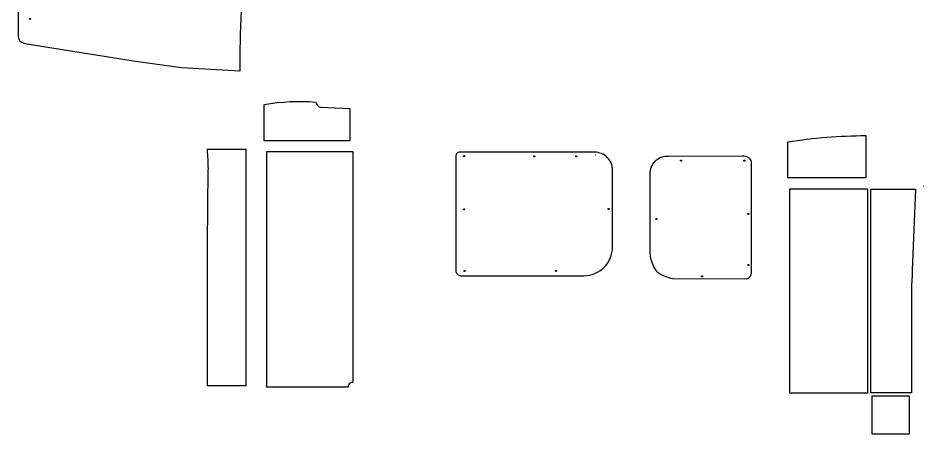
# Model space of a CAD drawing. Extents: x -1435 to 2829, y -2085 to 2426.
# Drawn here: x -1335 to 2140, y -2085 to -488 of the extents above; entities that cross this region are included whole.
import ezdxf

# ---------------------------------------------------------------- set-up
doc = ezdxf.new("R2010")
doc.units = 0
doc.layers.get('0').update_dxf_attribs({"color": 1, "linetype": 'CONTINUOUS'})

msp = doc.modelspace()

# ---------------------------------------------------------------- linework, layer by layer
for points in [[(-1335.1, -226.5), (-1335.1, -555.8, 0.368072), (-1309.9, -585.4), (-884.7, -654), (-708.2, -678), (-485, -690.2), (-483.8, -690.2, -0.021356), (-463.8, -235.9, -0.092707)], [(880.3, -1012.6, -0.000952), (880.6, -1012.6)]]:
    msp.add_lwpolyline(points, format="xyb")
for points in [[(-1289.5, -493), (-1289.7, -493), (-1289.9, -492.9), (-1290.1, -492.9), (-1290.3, -492.8), (-1290.5, -492.7), (-1290.7, -492.6), (-1290.8, -492.5), (-1290.9, -492.4), (-1291.1, -492.2), (-1291.2, -492.1), (-1291.3, -491.9), (-1291.4, -491.7), (-1291.4, -491.6), (-1291.5, -491.4), (-1291.5, -491.2), (-1291.5, -491), (-1291.5, -490.8), (-1291.5, -490.6), (-1291.4, -490.4), (-1291.4, -490.2), (-1291.3, -490), (-1291.2, -489.9), (-1291.1, -489.7), (-1290.9, -489.6), (-1290.8, -489.4), (-1290.7, -489.3), (-1290.5, -489.2), (-1290.3, -489.1), (-1290.1, -489.1), (-1289.9, -489), (-1289.7, -489), (-1289.5, -489), (-1289.3, -489), (-1289.1, -489), (-1288.9, -489.1), (-1288.8, -489.1), (-1288.6, -489.2), (-1288.4, -489.3), (-1288.3, -489.4), (-1288.1, -489.6), (-1288, -489.7), (-1287.9, -489.9), (-1287.8, -490), (-1287.7, -490.2), (-1287.6, -490.4), (-1287.6, -490.6), (-1287.5, -490.8), (-1287.5, -491), (-1287.5, -491.2), (-1287.6, -491.4), (-1287.6, -491.6), (-1287.7, -491.7), (-1287.8, -491.9), (-1287.9, -492.1), (-1288, -492.2), (-1288.1, -492.4), (-1288.3, -492.5), (-1288.4, -492.6), (-1288.6, -492.7), (-1288.8, -492.8), (-1288.9, -492.9), (-1289.1, -492.9), (-1289.3, -493), (-1289.5, -493)], [(-610.4, -1898.2), (-459.9, -1898.2), (-459.9, -1444.1), (-459.9, -992.6), (-610.4, -992.1), (-610, -997.4), (-609.7, -1002.6), (-609, -1013.1), (-608.3, -1023.6), (-607.9, -1028.9), (-607.6, -1034.2), (-607.4, -1039.4), (-607.1, -1044.7), (-606.9, -1049.9), (-606.8, -1055.1), (-606.7, -1060.3), (-606.6, -1062.9), (-606.6, -1065.5), (-606.6, -1068.1), (-606.7, -1070.7), (-606.7, -1073.3), (-606.8, -1075.8), (-606.9, -1086), (-607.2, -1096.1), (-607.6, -1116.4), (-607.8, -1126.5), (-607.9, -1136.7), (-608, -1146.8), (-608, -1151.9), (-608.1, -1156.9), (-608.3, -1191.4), (-608.4, -1226.7), (-608.6, -1265.2), (-608.7, -1268.1), (-608.8, -1271.4), (-609, -1278.9), (-609.2, -1287.6), (-609.3, -1297.6), (-609.5, -1308.5), (-609.6, -1320.5), (-609.7, -1333.4), (-609.9, -1347.2), (-610, -1361.7), (-610, -1376.9), (-610.2, -1408.9), (-610.3, -1442.6), (-610.3, -1477.4), (-610.4, -1512.7), (-610.4, -1547.6), (-610.4, -1614.2), (-610.4, -1671.9), (-610.4, -1715.6), (-610.4, -1898.2)], [(373.8, -1018.1), (373.8, -1017.9), (373.8, -1017.7), (373.9, -1017.5), (373.9, -1017.3), (374, -1017.2), (374.1, -1017), (374.2, -1016.8), (374.4, -1016.7), (374.5, -1016.6), (374.7, -1016.4), (374.8, -1016.3), (375, -1016.3), (375.2, -1016.2), (375.4, -1016.1), (375.6, -1016.1), (375.8, -1016.1), (376, -1016.1), (376.2, -1016.1), (376.4, -1016.2), (376.6, -1016.3), (376.7, -1016.3), (376.9, -1016.4), (377, -1016.6), (377.2, -1016.7), (377.3, -1016.8), (377.4, -1017), (377.5, -1017.2), (377.6, -1017.3), (377.7, -1017.5), (377.7, -1017.7), (377.8, -1017.9), (377.8, -1018.1), (377.8, -1018.3), (377.7, -1018.5), (377.7, -1018.7), (377.6, -1018.9), (377.5, -1019.1), (377.4, -1019.2), (377.3, -1019.4), (377.2, -1019.5), (377, -1019.6), (376.9, -1019.8), (376.7, -1019.9), (376.6, -1019.9), (376.4, -1020), (376.2, -1020.1), (376, -1020.1), (375.8, -1020.1), (375.6, -1020.1), (375.4, -1020.1), (375.2, -1020), (375, -1019.9), (374.8, -1019.9), (374.7, -1019.8), (374.5, -1019.6), (374.4, -1019.5), (374.2, -1019.4), (374.1, -1019.2), (374, -1019.1), (373.9, -1018.9), (373.9, -1018.7), (373.8, -1018.5), (373.8, -1018.3), (373.8, -1018.1)], [(642.7, -1019.2), (642.7, -1019), (642.7, -1018.8), (642.8, -1018.6), (642.8, -1018.4), (642.9, -1018.3), (643, -1018.1), (643.1, -1018), (643.3, -1017.8), (643.4, -1017.7), (643.6, -1017.6), (643.7, -1017.5), (643.9, -1017.4), (644.1, -1017.3), (644.3, -1017.3), (644.5, -1017.2), (644.7, -1017.2), (644.9, -1017.2), (645.1, -1017.3), (645.3, -1017.3), (645.5, -1017.4), (645.6, -1017.5), (645.8, -1017.6), (646, -1017.7), (646.1, -1017.8), (646.2, -1018), (646.3, -1018.1), (646.4, -1018.3), (646.5, -1018.4), (646.6, -1018.6), (646.7, -1018.8), (646.7, -1019), (646.7, -1019.2), (646.7, -1019.4), (646.7, -1019.6), (646.6, -1019.8), (646.5, -1020), (646.4, -1020.2), (646.3, -1020.3), (646.2, -1020.5), (646.1, -1020.6), (646, -1020.8), (645.8, -1020.9), (645.6, -1021), (645.5, -1021.1), (645.3, -1021.1), (645.1, -1021.2), (644.9, -1021.2), (644.7, -1021.2), (644.5, -1021.2), (644.3, -1021.2), (644.1, -1021.1), (643.9, -1021.1), (643.7, -1021), (643.6, -1020.9), (643.4, -1020.8), (643.3, -1020.6), (643.1, -1020.5), (643, -1020.3), (642.9, -1020.2), (642.8, -1020), (642.8, -1019.8), (642.7, -1019.6), (642.7, -1019.4), (642.7, -1019.2)], [(804, -1019.2), (804, -1019), (804.1, -1018.8), (804.1, -1018.6), (804.2, -1018.4), (804.3, -1018.3), (804.4, -1018.1), (804.5, -1018), (804.6, -1017.8), (804.8, -1017.7), (804.9, -1017.6), (805.1, -1017.5), (805.3, -1017.4), (805.4, -1017.3), (805.6, -1017.3), (805.8, -1017.2), (806, -1017.2), (806.2, -1017.2), (806.4, -1017.3), (806.6, -1017.3), (806.8, -1017.4), (807, -1017.5), (807.2, -1017.6), (807.3, -1017.7), (807.4, -1017.8), (807.6, -1018), (807.7, -1018.1), (807.8, -1018.3), (807.9, -1018.4), (807.9, -1018.6), (808, -1018.8), (808, -1019), (808, -1019.2), (808, -1019.4), (808, -1019.6), (807.9, -1019.8), (807.9, -1020), (807.8, -1020.2), (807.7, -1020.3), (807.6, -1020.5), (807.4, -1020.6), (807.3, -1020.8), (807.2, -1020.9), (807, -1021), (806.8, -1021.1), (806.6, -1021.1), (806.4, -1021.2), (806.2, -1021.2), (806, -1021.2), (805.8, -1021.2), (805.6, -1021.2), (805.4, -1021.1), (805.3, -1021.1), (805.1, -1021), (804.9, -1020.9), (804.8, -1020.8), (804.6, -1020.6), (804.5, -1020.5), (804.4, -1020.3), (804.3, -1020.2), (804.2, -1020), (804.1, -1019.8), (804.1, -1019.6), (804, -1019.4), (804, -1019.2)], [(1209.7, -1035.1), (1209.7, -1035.3), (1209.7, -1035.5), (1209.6, -1035.7), (1209.5, -1035.9), (1209.5, -1036), (1209.4, -1036.2), (1209.2, -1036.4), (1209.1, -1036.5), (1209, -1036.6), (1208.8, -1036.7), (1208.6, -1036.8), (1208.5, -1036.9), (1208.3, -1037), (1208.1, -1037), (1207.9, -1037.1), (1207.7, -1037.1), (1207.5, -1037.1), (1207.3, -1037), (1207.1, -1037), (1206.9, -1036.9), (1206.7, -1036.8), (1206.6, -1036.7), (1206.4, -1036.6), (1206.3, -1036.5), (1206.1, -1036.4), (1206, -1036.2), (1205.9, -1036), (1205.9, -1035.9), (1205.8, -1035.7), (1205.7, -1035.5), (1205.7, -1035.3), (1205.7, -1035.1), (1205.7, -1034.9), (1205.7, -1034.7), (1205.8, -1034.5), (1205.9, -1034.3), (1205.9, -1034.1), (1206, -1034), (1206.1, -1033.8), (1206.3, -1033.7), (1206.4, -1033.5), (1206.6, -1033.4), (1206.7, -1033.3), (1206.9, -1033.2), (1207.1, -1033.2), (1207.3, -1033.1), (1207.5, -1033.1), (1207.7, -1033.1), (1207.9, -1033.1), (1208.1, -1033.1), (1208.3, -1033.2), (1208.5, -1033.2), (1208.6, -1033.3), (1208.8, -1033.4), (1209, -1033.5), (1209.1, -1033.7), (1209.2, -1033.8), (1209.4, -1034), (1209.5, -1034.1), (1209.5, -1034.3), (1209.6, -1034.5), (1209.7, -1034.7), (1209.7, -1034.9), (1209.7, -1035.1)], [(1452.7, -1035.6), (1452.7, -1035.9), (1452.7, -1036), (1452.7, -1036.2), (1452.6, -1036.4), (1452.5, -1036.6), (1452.4, -1036.8), (1452.3, -1036.9), (1452.2, -1037.1), (1452, -1037.2), (1451.9, -1037.3), (1451.7, -1037.4), (1451.5, -1037.5), (1451.3, -1037.6), (1451.1, -1037.6), (1450.9, -1037.6), (1450.7, -1037.6), (1450.5, -1037.6), (1450.3, -1037.6), (1450.1, -1037.6), (1450, -1037.5), (1449.8, -1037.4), (1449.6, -1037.3), (1449.5, -1037.2), (1449.3, -1037.1), (1449.2, -1036.9), (1449.1, -1036.8), (1449, -1036.6), (1448.9, -1036.4), (1448.8, -1036.2), (1448.8, -1036), (1448.8, -1035.9), (1448.7, -1035.6), (1448.8, -1035.4), (1448.8, -1035.2), (1448.8, -1035.1), (1448.9, -1034.9), (1449, -1034.7), (1449.1, -1034.5), (1449.2, -1034.4), (1449.3, -1034.2), (1449.5, -1034.1), (1449.6, -1034), (1449.8, -1033.9), (1450, -1033.8), (1450.1, -1033.7), (1450.3, -1033.7), (1450.5, -1033.7), (1450.7, -1033.6), (1450.9, -1033.7), (1451.1, -1033.7), (1451.3, -1033.7), (1451.5, -1033.8), (1451.7, -1033.9), (1451.9, -1034), (1452, -1034.1), (1452.2, -1034.2), (1452.3, -1034.4), (1452.4, -1034.5), (1452.5, -1034.7), (1452.6, -1034.9), (1452.7, -1035.1), (1452.7, -1035.2), (1452.7, -1035.4), (1452.7, -1035.6)], [(1624, -1145.2), (1624.2, -1927.2), (1924.2, -1927.2), (1924.2, -1145.2), (1624, -1145.2)], [(373.5, -1222.6), (373.5, -1222.4), (373.6, -1222.2), (373.6, -1222.1), (373.7, -1221.9), (373.8, -1221.7), (373.9, -1221.5), (374, -1221.4), (374.1, -1221.2), (374.3, -1221.1), (374.4, -1221), (374.6, -1220.9), (374.7, -1220.8), (374.9, -1220.7), (375.1, -1220.7), (375.3, -1220.7), (375.5, -1220.6), (375.7, -1220.7), (375.9, -1220.7), (376.1, -1220.7), (376.3, -1220.8), (376.5, -1220.9), (376.6, -1221), (376.8, -1221.1), (376.9, -1221.2), (377.1, -1221.4), (377.2, -1221.5), (377.3, -1221.7), (377.4, -1221.9), (377.4, -1222.1), (377.5, -1222.2), (377.5, -1222.4), (377.5, -1222.6), (377.5, -1222.8), (377.5, -1223), (377.4, -1223.2), (377.4, -1223.4), (377.3, -1223.6), (377.2, -1223.8), (377.1, -1223.9), (376.9, -1224.1), (376.8, -1224.2), (376.6, -1224.3), (376.5, -1224.4), (376.3, -1224.5), (376.1, -1224.6), (375.9, -1224.6), (375.7, -1224.6), (375.5, -1224.6), (375.3, -1224.6), (375.1, -1224.6), (374.9, -1224.6), (374.7, -1224.5), (374.6, -1224.4), (374.4, -1224.3), (374.3, -1224.2), (374.1, -1224.1), (374, -1223.9), (373.9, -1223.8), (373.8, -1223.6), (373.7, -1223.4), (373.6, -1223.2), (373.6, -1223), (373.5, -1222.8), (373.5, -1222.6)], [(928.1, -1220.6), (928.1, -1220.4), (928.2, -1220.2), (928.2, -1220.1), (928.3, -1219.9), (928.4, -1219.7), (928.5, -1219.5), (928.6, -1219.4), (928.7, -1219.2), (928.8, -1219.1), (929, -1219), (929.2, -1218.9), (929.3, -1218.8), (929.5, -1218.7), (929.7, -1218.7), (929.9, -1218.7), (930.1, -1218.6), (930.3, -1218.7), (930.5, -1218.7), (930.7, -1218.7), (930.9, -1218.8), (931.1, -1218.9), (931.2, -1219), (931.4, -1219.1), (931.5, -1219.2), (931.7, -1219.4), (931.8, -1219.5), (931.9, -1219.7), (932, -1219.9), (932, -1220.1), (932.1, -1220.2), (932.1, -1220.4), (932.1, -1220.6), (932.1, -1220.8), (932.1, -1221), (932, -1221.2), (932, -1221.4), (931.9, -1221.6), (931.8, -1221.8), (931.7, -1221.9), (931.5, -1222.1), (931.4, -1222.2), (931.2, -1222.3), (931.1, -1222.4), (930.9, -1222.5), (930.7, -1222.6), (930.5, -1222.6), (930.3, -1222.6), (930.1, -1222.6), (929.9, -1222.6), (929.7, -1222.6), (929.5, -1222.6), (929.3, -1222.5), (929.2, -1222.4), (929, -1222.3), (928.8, -1222.2), (928.7, -1222.1), (928.6, -1221.9), (928.5, -1221.8), (928.4, -1221.6), (928.3, -1221.4), (928.2, -1221.2), (928.2, -1221), (928.1, -1220.8), (928.1, -1220.6)], [(1467.7, -1239.6), (1467.7, -1239.9), (1467.7, -1240), (1467.7, -1240.2), (1467.6, -1240.4), (1467.5, -1240.6), (1467.4, -1240.8), (1467.3, -1240.9), (1467.2, -1241.1), (1467, -1241.2), (1466.9, -1241.3), (1466.7, -1241.4), (1466.5, -1241.5), (1466.3, -1241.6), (1466.1, -1241.6), (1465.9, -1241.6), (1465.7, -1241.6), (1465.5, -1241.6), (1465.3, -1241.6), (1465.1, -1241.6), (1465, -1241.5), (1464.8, -1241.4), (1464.6, -1241.3), (1464.5, -1241.2), (1464.3, -1241.1), (1464.2, -1240.9), (1464.1, -1240.8), (1464, -1240.6), (1463.9, -1240.4), (1463.8, -1240.2), (1463.8, -1240), (1463.8, -1239.9), (1463.7, -1239.6), (1463.8, -1239.4), (1463.8, -1239.2), (1463.8, -1239.1), (1463.9, -1238.9), (1464, -1238.7), (1464.1, -1238.5), (1464.2, -1238.4), (1464.3, -1238.2), (1464.5, -1238.1), (1464.6, -1238), (1464.8, -1237.9), (1465, -1237.8), (1465.1, -1237.7), (1465.3, -1237.7), (1465.5, -1237.7), (1465.7, -1237.6), (1465.9, -1237.7), (1466.1, -1237.7), (1466.3, -1237.7), (1466.5, -1237.8), (1466.7, -1237.9), (1466.9, -1238), (1467, -1238.1), (1467.2, -1238.2), (1467.3, -1238.4), (1467.4, -1238.5), (1467.5, -1238.7), (1467.6, -1238.9), (1467.7, -1239.1), (1467.7, -1239.2), (1467.7, -1239.4), (1467.7, -1239.6)], [(1115.7, -1259.6), (1115.7, -1259.9), (1115.7, -1260), (1115.7, -1260.2), (1115.6, -1260.4), (1115.5, -1260.6), (1115.4, -1260.8), (1115.3, -1260.9), (1115.2, -1261.1), (1115, -1261.2), (1114.9, -1261.3), (1114.7, -1261.4), (1114.5, -1261.5), (1114.3, -1261.6), (1114.1, -1261.6), (1113.9, -1261.6), (1113.7, -1261.6), (1113.5, -1261.6), (1113.3, -1261.6), (1113.1, -1261.6), (1113, -1261.5), (1112.8, -1261.4), (1112.6, -1261.3), (1112.5, -1261.2), (1112.3, -1261.1), (1112.2, -1260.9), (1112.1, -1260.8), (1112, -1260.6), (1111.9, -1260.4), (1111.8, -1260.2), (1111.8, -1260), (1111.8, -1259.9), (1111.7, -1259.6), (1111.8, -1259.4), (1111.8, -1259.2), (1111.8, -1259.1), (1111.9, -1258.9), (1112, -1258.7), (1112.1, -1258.5), (1112.2, -1258.4), (1112.3, -1258.2), (1112.5, -1258.1), (1112.6, -1258), (1112.8, -1257.9), (1113, -1257.8), (1113.1, -1257.7), (1113.3, -1257.7), (1113.5, -1257.7), (1113.7, -1257.6), (1113.9, -1257.7), (1114.1, -1257.7), (1114.3, -1257.7), (1114.5, -1257.8), (1114.7, -1257.9), (1114.9, -1258), (1115, -1258.1), (1115.2, -1258.2), (1115.3, -1258.4), (1115.4, -1258.5), (1115.5, -1258.7), (1115.6, -1258.9), (1115.7, -1259.1), (1115.7, -1259.2), (1115.7, -1259.4), (1115.7, -1259.6)], [(375.5, -1458.5), (375.5, -1458.3), (375.6, -1458.1), (375.6, -1457.9), (375.7, -1457.7), (375.8, -1457.6), (375.9, -1457.4), (376, -1457.2), (376.1, -1457.1), (376.3, -1457), (376.4, -1456.8), (376.6, -1456.7), (376.7, -1456.7), (376.9, -1456.6), (377.1, -1456.5), (377.3, -1456.5), (377.5, -1456.5), (377.7, -1456.5), (377.9, -1456.5), (378.1, -1456.6), (378.3, -1456.7), (378.5, -1456.7), (378.6, -1456.8), (378.8, -1457), (378.9, -1457.1), (379.1, -1457.2), (379.2, -1457.4), (379.3, -1457.6), (379.4, -1457.7), (379.4, -1457.9), (379.5, -1458.1), (379.5, -1458.3), (379.5, -1458.5), (379.5, -1458.7), (379.5, -1458.9), (379.4, -1459.1), (379.4, -1459.3), (379.3, -1459.5), (379.2, -1459.6), (379.1, -1459.8), (378.9, -1459.9), (378.8, -1460.1), (378.6, -1460.2), (378.5, -1460.3), (378.3, -1460.4), (378.1, -1460.4), (377.9, -1460.5), (377.7, -1460.5), (377.5, -1460.5), (377.3, -1460.5), (377.1, -1460.5), (376.9, -1460.4), (376.7, -1460.4), (376.6, -1460.3), (376.4, -1460.2), (376.3, -1460.1), (376.1, -1459.9), (376, -1459.8), (375.9, -1459.6), (375.8, -1459.5), (375.7, -1459.3), (375.6, -1459.1), (375.6, -1458.9), (375.5, -1458.7), (375.5, -1458.5)], [(726.4, -1458.5), (726.4, -1458.3), (726.5, -1458.1), (726.5, -1457.9), (726.6, -1457.7), (726.7, -1457.6), (726.8, -1457.4), (726.9, -1457.2), (727, -1457.1), (727.2, -1457), (727.3, -1456.8), (727.5, -1456.7), (727.7, -1456.7), (727.8, -1456.6), (728, -1456.5), (728.2, -1456.5), (728.4, -1456.5), (728.6, -1456.5), (728.8, -1456.5), (729, -1456.6), (729.2, -1456.7), (729.4, -1456.7), (729.6, -1456.8), (729.7, -1457), (729.8, -1457.1), (730, -1457.2), (730.1, -1457.4), (730.2, -1457.6), (730.3, -1457.7), (730.3, -1457.9), (730.4, -1458.1), (730.4, -1458.3), (730.4, -1458.5), (730.4, -1458.7), (730.4, -1458.9), (730.3, -1459.1), (730.3, -1459.3), (730.2, -1459.5), (730.1, -1459.6), (730, -1459.8), (729.8, -1459.9), (729.7, -1460.1), (729.6, -1460.2), (729.4, -1460.3), (729.2, -1460.4), (729, -1460.4), (728.8, -1460.5), (728.6, -1460.5), (728.4, -1460.5), (728.2, -1460.5), (728, -1460.5), (727.8, -1460.4), (727.7, -1460.4), (727.5, -1460.3), (727.3, -1460.2), (727.2, -1460.1), (727, -1459.9), (726.9, -1459.8), (726.8, -1459.6), (726.7, -1459.5), (726.6, -1459.3), (726.5, -1459.1), (726.5, -1458.9), (726.4, -1458.7), (726.4, -1458.5)], [(1468.7, -1435.6), (1468.7, -1435.9), (1468.7, -1436), (1468.7, -1436.2), (1468.6, -1436.4), (1468.5, -1436.6), (1468.4, -1436.8), (1468.3, -1436.9), (1468.2, -1437.1), (1468, -1437.2), (1467.9, -1437.3), (1467.7, -1437.4), (1467.5, -1437.5), (1467.3, -1437.6), (1467.1, -1437.6), (1466.9, -1437.6), (1466.7, -1437.6), (1466.5, -1437.6), (1466.3, -1437.6), (1466.1, -1437.6), (1466, -1437.5), (1465.8, -1437.4), (1465.6, -1437.3), (1465.5, -1437.2), (1465.3, -1437.1), (1465.2, -1436.9), (1465.1, -1436.8), (1465, -1436.6), (1464.9, -1436.4), (1464.8, -1436.2), (1464.8, -1436), (1464.8, -1435.9), (1464.7, -1435.6), (1464.8, -1435.4), (1464.8, -1435.2), (1464.8, -1435.1), (1464.9, -1434.9), (1465, -1434.7), (1465.1, -1434.5), (1465.2, -1434.4), (1465.3, -1434.2), (1465.5, -1434.1), (1465.6, -1434), (1465.8, -1433.9), (1466, -1433.8), (1466.1, -1433.7), (1466.3, -1433.7), (1466.5, -1433.7), (1466.7, -1433.6), (1466.9, -1433.7), (1467.1, -1433.7), (1467.3, -1433.7), (1467.5, -1433.8), (1467.7, -1433.9), (1467.9, -1434), (1468, -1434.1), (1468.2, -1434.2), (1468.3, -1434.4), (1468.4, -1434.5), (1468.5, -1434.7), (1468.6, -1434.9), (1468.7, -1435.1), (1468.7, -1435.2), (1468.7, -1435.4), (1468.7, -1435.6)], [(1290.7, -1479.6), (1290.7, -1479.9), (1290.7, -1480), (1290.7, -1480.2), (1290.6, -1480.4), (1290.5, -1480.6), (1290.4, -1480.8), (1290.3, -1480.9), (1290.2, -1481.1), (1290, -1481.2), (1289.9, -1481.3), (1289.7, -1481.4), (1289.5, -1481.5), (1289.3, -1481.6), (1289.1, -1481.6), (1288.9, -1481.6), (1288.7, -1481.6), (1288.5, -1481.6), (1288.3, -1481.6), (1288.1, -1481.6), (1288, -1481.5), (1287.8, -1481.4), (1287.6, -1481.3), (1287.5, -1481.2), (1287.3, -1481.1), (1287.2, -1480.9), (1287.1, -1480.8), (1287, -1480.6), (1286.9, -1480.4), (1286.8, -1480.2), (1286.8, -1480), (1286.8, -1479.9), (1286.7, -1479.6), (1286.8, -1479.4), (1286.8, -1479.2), (1286.8, -1479.1), (1286.9, -1478.9), (1287, -1478.7), (1287.1, -1478.5), (1287.2, -1478.4), (1287.3, -1478.2), (1287.5, -1478.1), (1287.6, -1478), (1287.8, -1477.9), (1288, -1477.8), (1288.1, -1477.7), (1288.3, -1477.7), (1288.5, -1477.7), (1288.7, -1477.6), (1288.9, -1477.7), (1289.1, -1477.7), (1289.3, -1477.7), (1289.5, -1477.8), (1289.7, -1477.9), (1289.9, -1478), (1290, -1478.1), (1290.2, -1478.2), (1290.3, -1478.4), (1290.4, -1478.5), (1290.5, -1478.7), (1290.6, -1478.9), (1290.7, -1479.1), (1290.7, -1479.2), (1290.7, -1479.4), (1290.7, -1479.6)], [(1939.5, -1939.5), (1939.5, -2084.5), (2084.5, -2084.5), (2084.5, -1939.5), (1939.5, -1939.5)]]:
    msp.add_lwpolyline(points, close=True)
for points in [[(-194.1, -810.2), (-185.2, -825.4, 0.190192), (-175.2, -830), (-62.1, -835.3), (-62.1, -959.2), (-390.8, -959.4), (-390.8, -819.4, -0.061433), (-194.1, -810.2)], [(1917.3, -939.2), (1917.2, -1100.8), (1617.2, -1100.8), (1617.2, -962.9, -0.038705), (1917.3, -939.2)], [(-51.3, -1886.7, 0.086351), (-57.3, -1887.6, 0.133451), (-64.9, -1892.8, 0.134359), (-68.8, -1901.1, 0.055688), (-69, -1905.1), (-381.3, -1905.1), (-381.3, -1000.1), (-56.9, -1000.1), (-51.3, -1000.1), (-51.3, -1005), (-51.3, -1886.7)], [(344.2, -1457.1, 0.414214), (364.2, -1477.1), (835.2, -1477.1, 0.414214), (945.2, -1367.1), (945.2, -1071.1, 0.414214), (877.2, -1003.1), (359.2, -1003.1, 0.414214), (344.2, -1018.1), (344.2, -1457.1)], [(1128, -1470.8, -0.126569), (1108.4, -1451.2, -0.126901), (1089.6, -1385.1), (1089.6, -1088.3, -0.444055), (1159.9, -1017.8), (1442.8, -1017.2, -0.153538), (1467.4, -1023.5, -0.193474), (1477, -1040.2), (1477, -1466.2, -0.405194), (1457.9, -1490.9), (1175.5, -1488.7, -0.084966), (1128, -1470.8)], [(2095.4, -1456.5, 0.019162), (2092.3, -1611.8), (2092.5, -1926.8), (1936.6, -1926.8), (1936.5, -1535.3), (1936.5, -1144.8), (2107.6, -1144.8), (2095.4, -1456.5)]]:
    msp.add_lwpolyline(points, format="xyb", close=True)
msp.add_lwpolyline([(2138.7, -1132.5), (2139.2, -1133.1), (2139.7, -1133.3)])

doc.saveas('drawing.dxf')
